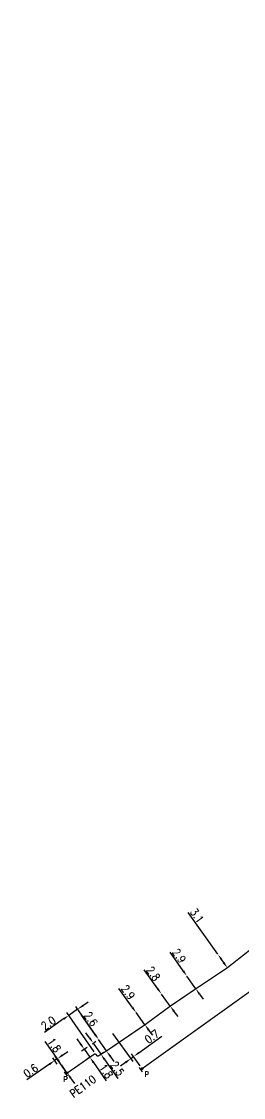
# Model space of a CAD drawing. Header units: millimetres. Extents: x 149999 to 151007, y 125999 to 127005.
# Drawn here: x 150314.3 to 150356, y 126070.9 to 126272.5 of the extents above; entities that cross this region are included whole.
import ezdxf
from ezdxf.enums import TextEntityAlignment as Align

# ---------------------------------------------------------------- set-up
doc = ezdxf.new("R2010")
doc.units = ezdxf.units.MM
doc.header["$PDMODE"] = 34
doc.linetypes.add('L_100_PE', pattern=[14, 10, -1.5, 1, -1.5])
doc.layers.get('0').update_dxf_attribs({"linetype": 'CONTINUOUS'})
doc.layers.get('DEFPOINTS').update_dxf_attribs({"linetype": 'CONTINUOUS'})
for name, color, linetype in [('L_140', 3, 'CONTINUOUS'), ('L_300', 7, 'CONTINUOUS'), ('L_340', 7, 'CONTINUOUS')]:
    doc.layers.add(name, color=color, linetype=linetype)
doc.styles.add('G_ROMANS', font='ROMANS.SHX', dxfattribs={"width": 0.75})
doc.styles.get("Standard").update_dxf_attribs({"font": 'romans.shx', "width": 0.85})
doc.dimstyles.get("Standard").update_dxf_attribs({"dimtxt": 1.5, "dimasz": 1.2, "dimexe": 0.625, "dimexo": 0.625, "dimgap": 0.25, "dimtad": 1, "dimdec": 1, "dimzin": 0, "dimdsep": 46, "dimtxsty": 'Standard', "dimcen": -0.5, "dimadec": 0, "dimazin": 0, "dimtfac": 1, "dimtdec": 1, "dimtmove": 0, "dimatfit": 3, "dimfxl": 0, "dimtolj": 1, "dimtzin": 0, "dimarcsym": 0})

# ---------------------------------------------------------------- blocks, each defined once
blk = doc.blocks.new('L_340_07')
at = {"color": 0, "linetype": 'Continuous', "const_width": 0.25, "flags": 128}
blk.add_lwpolyline([(0, 0), (0.35, 0)], dxfattribs=at)
at = {"color": 0, "linetype": 'Continuous', "flags": 128}
blk.add_lwpolyline([(0.35, -0.5), (0.35, 0.5)], dxfattribs=at)
at = {"color": 0, "linetype": 'Continuous', "width": 0.75, "flags": 3}
for tag, p in [('DEF_LEG', (0.72, -3.47)), ('DEF_COUP', (0.72, -5.97)), ('DEF_TYPE', (0.72, -8.47))]:
    blk.add_attdef(tag, text='', height=1.2, dxfattribs=at).set_placement(p, align=Align.MIDDLE)
blk = doc.blocks.new('*D421')
at = {"layer": 'DEFPOINTS', "color": 0, "linetype": 'Continuous', "transparency": 16777216}
for p in [(150331.03, 126083.36), (150334.8, 126078.16), (150336.97, 126076.3)]:
    blk.add_point(p, dxfattribs=at)
at = {"layer": 'L_300', "color": 0, "linetype": 'Continuous', "lineweight": -2, "transparency": 16777216}
for p, q in [((150331.4, 126082.86), (150335.17, 126077.65)), ((150336.31, 126079.25), (150340.66, 126082.4)), ((150336.6, 126076.81), (150334.97, 126079.06)), ((150333.83, 126077.46), (150332.86, 126076.75)), ((150334.8, 126078.16), (150335.34, 126078.55))]:
    blk.add_line(p, q, dxfattribs=at)
at = {"layer": 'L_300', "color": 0, "linetype": 'Continuous', "transparency": 16777216}
for points in [[(150336.2, 126079.42), (150336.43, 126079.09), (150335.34, 126078.55)], [(150333.71, 126077.62), (150333.95, 126077.29), (150334.8, 126078.16)]]:
    blk.add_solid(points, dxfattribs=at)
at = {"layer": 'L_300', "color": 0, "linetype": 'Continuous', "transparency": 16777216, "insert": (150338.79, 126082.28), "char_height": 1.5, "attachment_point": 5, "rotation": 35.8831}
blk.add_mtext('\\A1;0.7', dxfattribs=at)
blk = doc.blocks.new('*D447')
at = {"layer": 'DEFPOINTS', "color": 0, "linetype": 'Continuous', "transparency": 16777216}
for p in [(150320.53, 126077.8), (150321.36, 126076.59), (150322.88, 126075.46)]:
    blk.add_point(p, dxfattribs=at)
at = {"layer": 'L_300', "color": 0, "linetype": 'Continuous', "lineweight": -2, "transparency": 16777216}
for p, q in [((150322.53, 126075.97), (150320.66, 126078.65)), ((150322, 126078.83), (150322.99, 126079.51)), ((150319.54, 126077.11), (150315.31, 126074.17)), ((150321.01, 126077.11), (150320.17, 126078.31)), ((150321.02, 126078.14), (150320.53, 126077.8))]:
    blk.add_line(p, q, dxfattribs=at)
at = {"layer": 'L_300', "color": 0, "linetype": 'Continuous', "transparency": 16777216}
for points in [[(150321.89, 126078.99), (150322.12, 126078.66), (150321.02, 126078.14)], [(150319.43, 126077.28), (150319.65, 126076.95), (150320.53, 126077.8)]]:
    blk.add_solid(points, dxfattribs=at)
at = {"layer": 'L_300', "color": 0, "linetype": 'Continuous', "transparency": 16777216, "insert": (150316.04, 126075.9), "char_height": 1.5, "attachment_point": 5, "rotation": 34.792}
blk.add_mtext('\\A1;0.6', dxfattribs=at)
blk = doc.blocks.new('*D448')
at = {"layer": 'DEFPOINTS', "color": 0, "linetype": 'Continuous', "transparency": 16777216}
for p in [(150321.86, 126076.94), (150321.86, 126076.94), (150322.88, 126075.46)]:
    blk.add_point(p, dxfattribs=at)
at = {"layer": 'L_300', "color": 0, "linetype": 'Continuous', "lineweight": -2, "transparency": 16777216}
for p, q in [((150321.17, 126077.92), (150318.78, 126081.36)), ((150322.88, 126075.46), (150321.86, 126076.94)), ((150322.37, 126075.1), (150322.37, 126075.1)), ((150323.57, 126074.47), (150324.25, 126073.49))]:
    blk.add_line(p, q, dxfattribs=at)
at = {"layer": 'L_300', "color": 0, "linetype": 'Continuous', "transparency": 16777216}
for points in [[(150321.34, 126078.03), (150321.01, 126077.81), (150321.86, 126076.94)], [(150323.73, 126074.59), (150323.4, 126074.36), (150322.88, 126075.46)]]:
    blk.add_solid(points, dxfattribs=at)
at = {"layer": 'L_300', "color": 0, "linetype": 'Continuous', "transparency": 16777216, "insert": (150320.45, 126080.7), "char_height": 1.5, "attachment_point": 5, "rotation": 304.792}
blk.add_mtext('\\A1;1.8', dxfattribs=at)
blk = doc.blocks.new('*D449')
at = {"layer": 'DEFPOINTS', "color": 0, "linetype": 'Continuous', "transparency": 16777216}
for p in [(150324.85, 126087.41), (150328.78, 126081.75), (150328.31, 126078.92)]:
    blk.add_point(p, dxfattribs=at)
at = {"layer": 'L_140', "color": 0, "linetype": 'Continuous', "lineweight": -2, "transparency": 16777216}
for p, q in [((150325.83, 126088.1), (150326.82, 126088.78)), ((150327.95, 126079.44), (150322.85, 126086.79)), ((150324.85, 126087.41), (150323.2, 126086.27)), ((150328.43, 126082.26), (150324.49, 126087.93)), ((150322.22, 126085.59), (150318.63, 126083.09))]:
    blk.add_line(p, q, dxfattribs=at)
at = {"layer": 'L_140', "color": 0, "linetype": 'Continuous', "transparency": 16777216}
for points in [[(150325.72, 126088.26), (150325.95, 126087.93), (150324.85, 126087.41)], [(150322.1, 126085.75), (150322.33, 126085.42), (150323.2, 126086.27)]]:
    blk.add_solid(points, dxfattribs=at)
at = {"layer": 'L_140', "color": 0, "linetype": 'Continuous', "transparency": 16777216, "insert": (150319.36, 126084.82), "char_height": 1.5, "attachment_point": 5, "rotation": 34.792}
blk.add_mtext('\\A1;2.0', dxfattribs=at)
blk = doc.blocks.new('*D450')
at = {"layer": 'DEFPOINTS', "color": 0, "linetype": 'Continuous', "transparency": 16777216}
for p in [(150326.11, 126079.89), (150327.14, 126080.61), (150327.96, 126078.99)]:
    blk.add_point(p, dxfattribs=at)
at = {"layer": 'L_140', "color": 0, "linetype": 'Continuous', "lineweight": -2, "transparency": 16777216}
for p, q in [((150325.43, 126080.88), (150324.74, 126081.86)), ((150326.63, 126080.25), (150325.6, 126079.54)), ((150326.11, 126079.89), (150327.14, 126078.41)), ((150327.45, 126078.63), (150326.63, 126078.06)), ((150327.82, 126077.43), (150330.21, 126073.99))]:
    blk.add_line(p, q, dxfattribs=at)
at = {"layer": 'L_140', "color": 0, "linetype": 'Continuous', "transparency": 16777216}
for points in [[(150325.59, 126080.99), (150325.26, 126080.76), (150326.11, 126079.89)], [(150327.99, 126077.54), (150327.66, 126077.31), (150327.14, 126078.41)]]:
    blk.add_solid(points, dxfattribs=at)
at = {"layer": 'L_140', "color": 0, "linetype": 'Continuous', "transparency": 16777216, "insert": (150330.18, 126075.79), "char_height": 1.5, "attachment_point": 5, "rotation": 304.792}
blk.add_mtext('\\A1;1.8', dxfattribs=at)
blk = doc.blocks.new('*D451')
at = {"layer": 'DEFPOINTS', "color": 0, "linetype": 'Continuous', "transparency": 16777216}
for p in [(150328.78, 126081.75), (150328.78, 126081.75), (150330.27, 126079.61)]:
    blk.add_point(p, dxfattribs=at)
at = {"layer": 'L_140', "color": 0, "linetype": 'Continuous', "lineweight": -2, "transparency": 16777216}
for p, q in [((150328.1, 126082.73), (150325.6, 126086.32)), ((150330.27, 126079.61), (150328.78, 126081.75)), ((150329.3, 126082.1), (150329.3, 126082.1)), ((150330.78, 126079.97), (150330.78, 126079.97)), ((150330.95, 126078.63), (150331.64, 126077.64))]:
    blk.add_line(p, q, dxfattribs=at)
at = {"layer": 'L_140', "color": 0, "linetype": 'Continuous', "transparency": 16777216}
for points in [[(150328.26, 126082.85), (150327.93, 126082.62), (150328.78, 126081.75)], [(150331.12, 126078.74), (150330.79, 126078.51), (150330.27, 126079.61)]]:
    blk.add_solid(points, dxfattribs=at)
at = {"layer": 'L_140', "color": 0, "linetype": 'Continuous', "transparency": 16777216, "insert": (150327.33, 126085.59), "char_height": 1.5, "attachment_point": 5, "rotation": 304.792}
blk.add_mtext('\\A1;2.6', dxfattribs=at)
blk = doc.blocks.new('*D452')
at = {"layer": 'DEFPOINTS', "color": 0, "linetype": 'Continuous', "transparency": 16777216}
for p in [(150327.78, 126081.05), (150327.14, 126080.61), (150328.76, 126078.69)]:
    blk.add_point(p, dxfattribs=at)
at = {"layer": 'L_140', "color": 0, "linetype": 'Continuous', "lineweight": -2, "transparency": 16777216}
for p, q in [((150327.09, 126082.04), (150326.41, 126083.02)), ((150327.65, 126080.96), (150328.29, 126081.41)), ((150327.78, 126081.05), (150329.21, 126079)), ((150329.28, 126079.04), (150329.72, 126079.35)), ((150329.89, 126078.01), (150332.39, 126074.42))]:
    blk.add_line(p, q, dxfattribs=at)
at = {"layer": 'L_140', "color": 0, "linetype": 'Continuous', "transparency": 16777216}
for points in [[(150327.26, 126082.15), (150326.93, 126081.92), (150327.78, 126081.05)], [(150330.06, 126078.12), (150329.73, 126077.9), (150329.21, 126079)]]:
    blk.add_solid(points, dxfattribs=at)
at = {"layer": 'L_140', "color": 0, "linetype": 'Continuous', "transparency": 16777216, "insert": (150332.3, 126076.29), "char_height": 1.5, "attachment_point": 5, "rotation": 304.792}
blk.add_mtext('\\A1;2.5', dxfattribs=at)
blk = doc.blocks.new('*D611')
at = {"layer": 'DEFPOINTS', "color": 0, "linetype": 'Continuous', "transparency": 16777216}
for p in [(150340.57, 126090.26), (150340.57, 126090.26), (150342.21, 126087.99)]:
    blk.add_point(p, dxfattribs=at)
at = {"layer": 'L_140', "color": 0, "linetype": 'Continuous', "lineweight": -2, "transparency": 16777216}
for p, q in [((150339.86, 126091.23), (150337.3, 126094.77)), ((150342.21, 126087.99), (150340.57, 126090.26)), ((150341.07, 126090.63), (150341.07, 126090.63)), ((150342.72, 126088.36), (150342.72, 126088.36)), ((150342.91, 126087.02), (150343.62, 126086.05))]:
    blk.add_line(p, q, dxfattribs=at)
at = {"layer": 'L_140', "color": 0, "linetype": 'Continuous', "transparency": 16777216}
for points in [[(150340.03, 126091.35), (150339.7, 126091.12), (150340.57, 126090.26)], [(150343.07, 126087.14), (150342.75, 126086.9), (150342.21, 126087.99)]]:
    blk.add_solid(points, dxfattribs=at)
at = {"layer": 'L_140', "color": 0, "linetype": 'Continuous', "transparency": 16777216, "insert": (150339.04, 126094.08), "char_height": 1.5, "attachment_point": 5, "rotation": 305.8831}
blk.add_mtext('\\A1;2.8', dxfattribs=at)
blk = doc.blocks.new('*D613')
at = {"layer": 'DEFPOINTS', "color": 0, "linetype": 'Continuous', "transparency": 16777216}
for p in [(150335.8, 126086.81), (150335.8, 126086.81), (150337.46, 126084.5)]:
    blk.add_point(p, dxfattribs=at)
at = {"layer": 'L_140', "color": 0, "linetype": 'Continuous', "lineweight": -2, "transparency": 16777216}
for p, q in [((150335.1, 126087.79), (150332.59, 126091.29)), ((150337.46, 126084.5), (150335.8, 126086.81)), ((150338.16, 126083.52), (150338.86, 126082.55))]:
    blk.add_line(p, q, dxfattribs=at)
at = {"layer": 'L_140', "color": 0, "linetype": 'Continuous', "transparency": 16777216}
for points in [[(150335.26, 126087.9), (150334.94, 126087.67), (150335.8, 126086.81)], [(150338.33, 126083.64), (150338, 126083.41), (150337.46, 126084.5)]]:
    blk.add_solid(points, dxfattribs=at)
at = {"layer": 'L_140', "color": 0, "linetype": 'Continuous', "transparency": 16777216, "insert": (150334.31, 126090.61), "char_height": 1.5, "attachment_point": 5, "rotation": 305.6895}
blk.add_mtext('\\A1;2.9', dxfattribs=at)
blk = doc.blocks.new('*D615')
at = {"layer": 'DEFPOINTS', "color": 0, "linetype": 'Continuous', "transparency": 16777216}
for p in [(150345.35, 126093.62), (150345.35, 126093.62), (150347.02, 126091.25)]:
    blk.add_point(p, dxfattribs=at)
at = {"layer": 'L_140', "color": 0, "linetype": 'Continuous', "lineweight": -2, "transparency": 16777216}
for p, q in [((150344.66, 126094.6), (150342.18, 126098.13)), ((150347.02, 126091.25), (150345.35, 126093.62)), ((150347.71, 126090.27), (150348.4, 126089.29))]:
    blk.add_line(p, q, dxfattribs=at)
at = {"layer": 'L_140', "color": 0, "linetype": 'Continuous', "transparency": 16777216}
for points in [[(150344.82, 126094.72), (150344.49, 126094.49), (150345.35, 126093.62)], [(150347.87, 126090.38), (150347.54, 126090.15), (150347.02, 126091.25)]]:
    blk.add_solid(points, dxfattribs=at)
at = {"layer": 'L_140', "color": 0, "linetype": 'Continuous', "transparency": 16777216, "insert": (150343.89, 126097.43), "char_height": 1.5, "attachment_point": 5, "rotation": 305.1086}
blk.add_mtext('\\A1;2.9', dxfattribs=at)
blk = doc.blocks.new('*D642')
at = {"layer": 'DEFPOINTS', "color": 0, "linetype": 'Continuous', "transparency": 16777216}
for p in [(150351.14, 126097.72), (150351.14, 126097.72), (150352.93, 126095.19)]:
    blk.add_point(p, dxfattribs=at)
at = {"layer": 'L_140', "color": 0, "linetype": 'Continuous', "lineweight": -2, "transparency": 16777216}
for p, q in [((150351.14, 126097.72), (150345.61, 126105.53)), ((150350.63, 126097.36), (150350.63, 126097.36)), ((150352.24, 126096.17), (150351.83, 126096.74)), ((150352.42, 126094.83), (150352.42, 126094.83))]:
    blk.add_line(p, q, dxfattribs=at)
at = {"layer": 'L_140', "color": 0, "linetype": 'Continuous', "transparency": 16777216}
for points in [[(150352, 126096.86), (150351.67, 126096.63), (150351.14, 126097.72)], [(150352.4, 126096.29), (150352.08, 126096.05), (150352.93, 126095.19)]]:
    blk.add_solid(points, dxfattribs=at)
at = {"layer": 'L_140', "color": 0, "linetype": 'Continuous', "transparency": 16777216, "insert": (150347.24, 126104.96), "char_height": 1.5, "attachment_point": 5, "rotation": 305.2891}
blk.add_mtext('\\A1;3.1', dxfattribs=at)
blk = doc.blocks.new('L_300_12')
at = {"color": 0, "linetype": 'Continuous', "const_width": 0.248, "flags": 128}
blk.add_lwpolyline([(-0.13, 0, 1), (0.13, 0, 1)], format="xyb", close=True, dxfattribs=at)
at = {"linetype": 'Continuous', "style": 'G_ROMANS', "width": 0.75}
blk.add_attdef('P', text='', height=1, dxfattribs=at).set_placement((0, 1.33), align=Align.MIDDLE_CENTER)
at = {"color": 0, "linetype": 'Continuous', "width": 0.75, "flags": 3}
for tag, p in [('DEF_LEG', (0, -5)), ('DEF_COUP', (0, -7.5)), ('DEF_TYPE', (0, -10))]:
    blk.add_attdef(tag, text='', height=1.2, dxfattribs=at).set_placement(p, align=Align.MIDDLE)

msp = doc.modelspace()

# ---------------------------------------------------------------- linework, layer by layer
at = {"layer": 'L_140', "linetype": 'L_100_PE', "flags": 128}
msp.add_lwpolyline([(150322.88, 126075.46, 0.25, 0.25, 0), (150327.96, 126078.99, 0.25, 0.25, -0.414214), (150328.31, 126078.92, 0.25, 0.25, 0), (150328.43, 126078.75, 0.25, 0.25, 0.429178), (150328.76, 126078.69, 0.25, 0.25, 0), (150330.27, 126079.61, 0.25, 0.25, 0), (150330.27, 126079.61, 0.25, 0.25, 0), (150337.46, 126084.5, 0.25, 0.25, 0), (150337.46, 126084.5, 0.25, 0.25, 0), (150342.21, 126087.99, 0.25, 0.25, 0), (150347.02, 126091.25, 0.25, 0.25, 0), (150352.93, 126095.19, 0.25, 0.25, 0), (150361.84, 126102.19, 0.25, 0.25, 0), (150372.48, 126109.64, 0.25, 0.25, 0), (150384.17, 126119.91, 0.25, 0.25, 0), (150389.03, 126126.43, 0.25, 0.25, 0), (150396.26, 126135.63, 0.25, 0.25, 0), (150401.41, 126142.31, 0.25, 0.25, 0), (150404.59, 126146.33, 0.25, 0.25, 0), (150407.47, 126150.5, 0.25, 0.25, 0), (150410.6, 126154.68, 0.25, 0.25, 0), (150411.7, 126156.16, 0.25, 0.25, 0), (150418.26, 126164.57, 0.25, 0.25, 0), (150437.01, 126187.55, 0.25, 0.25, 0), (150437.91, 126188.72, 0.25, 0.25, 0), (150439.29, 126190.52, 0.25, 0.25, 0), (150442.4, 126194.59, 0.25, 0.25, 0), (150444.05, 126199.13, 0.25, 0.25, 0), (150443.99, 126199.76, 0.25, 0.25, 0), (150443.09, 126202.08, 0.25, 0.25, 0), (150439.6, 126209.8, 0.25, 0.25, 0), (150437.24, 126217.12, 0.25, 0.25, 0), (150437.24, 126217.12, 0.25, 0.25, 0), (150436, 126221.04, 0.25, 0.25, 0), (150436.29, 126222.92, 0.25, 0.25, 0), (150433.98, 126229.25, 0.25, 0.25, 0), (150431.83, 126234.82, 0.25, 0.25, 0), (150430.96, 126237.22, 0.25, 0.25, -0.24122), (150429.82, 126238.18, 0.25, 0.25, -0.025106), (150426.86, 126246.35, 0.25, 0.25, 0.033682), (150424.8, 126251.75, 0.25, 0.25, 0.088131), (150419.88, 126258.81, 0.25, 0.25, 0.065965), (150412.66, 126264.37, 0.25, 0.25, 0), (150398.35, 126272.35, 0, 0, 0)], format="xyseb", dxfattribs=at)
at = {"layer": 'L_140', "linetype": 'L_100_PE', "const_width": 0.25, "flags": 128}
msp.add_lwpolyline([(150359.64, 126092.51), (150336.97, 126076.3)], dxfattribs=at)

# ---------------------------------------------------------------- block references
at = {"layer": 'L_300'}
ref = msp.add_blockref('L_300_12', (150336.97, 126076.3), dxfattribs=dict(at, rotation=35.56334886079846))
ref.add_attrib('P', 'P', dxfattribs={"layer": '0', "linetype": 'Continuous', "height": 1, "style": 'G_ROMANS', "width": 0.75}).set_placement((150337.82, 126075.23), align=Align.MIDDLE_CENTER)
ref = msp.add_blockref('L_300_12', (150322.88, 126075.46), dxfattribs=dict(at, rotation=34.79201035612143))
ref.add_attrib('P', 'P', dxfattribs={"layer": '0', "linetype": 'Continuous', "height": 1, "style": 'G_ROMANS', "width": 0.75}).set_placement((150322.58, 126074.29), align=Align.MIDDLE_CENTER)
at = {"layer": 'L_340'}
for p, rotation in [((150336.97, 126076.3), 215.5633488601961), ((150322.88, 126075.46), 214.7920103559966)]:
    msp.add_blockref('L_340_07', p, dxfattribs=dict(at, rotation=rotation))

# ---------------------------------------------------------------- texts
at = {"layer": 'L_140', "linetype": 'Continuous', "width": 0.85}
msp.add_text('PE110', height=1.5, rotation=36.1494, dxfattribs=at).set_placement((150324.06, 126070.76))

# ---------------------------------------------------------------- dimensions: what is measured, and where the dimension line sits
at = {"layer": 'L_140', "linetype": 'Continuous'}
for base, p1, p2, angle, picture, middle in [((150351.14, 126097.72), (150352.93, 126095.19), (150351.14, 126097.72), 305.2891, '*D642', (150346.42, 126104.39)), ((150345.35, 126093.62), (150347.02, 126091.25), (150345.35, 126093.62), 305.1086, '*D615', (150343.07, 126096.86)), ((150340.57, 126090.26), (150342.21, 126087.99), (150340.57, 126090.26), 305.8831, '*D611', (150338.23, 126093.49)), ((150335.8011, 126086.8124), (150337.463767, 126084.497656), (150335.8011, 126086.8124), 305.68946, '*D613', (150333.493577, 126090.024905)), ((150324.85, 126087.41), (150328.31, 126078.92), (150328.78, 126081.75), 214.792, '*D449', (150319.93, 126084)), ((150328.78, 126081.75), (150330.27, 126079.61), (150328.78, 126081.75), 304.792, '*D451', (150326.51, 126085.02)), ((150327.78, 126081.05), (150328.76, 126078.69), (150327.14, 126080.61), 304.792, '*D452', (150331.48, 126075.72)), ((150326.11, 126079.89), (150327.96, 126078.99), (150327.14, 126080.61), 304.792, '*D450', (150329.36, 126075.22))]:
    dim = msp.add_linear_dim(base=base, p1=p1, p2=p2, angle=angle, dimstyle='Standard', dxfattribs=at)
    dim.commit()
    dim.dimension.update_dxf_attribs({"geometry": picture, "text_midpoint": middle, "dimtype": 160})
at = {"layer": 'L_300', "linetype": 'Continuous'}
for base, p1, p2, angle, picture, middle in [((150334.8, 126078.16), (150336.97, 126076.3), (150331.03, 126083.36), 35.8831, '*D421', (150339.37, 126081.47)), ((150321.86, 126076.94), (150322.88, 126075.46), (150321.86, 126076.94), 304.792, '*D448', (150319.63, 126080.13)), ((150320.53, 126077.8), (150322.88, 126075.46), (150321.36, 126076.59), 34.792, '*D447', (150316.61, 126075.08))]:
    dim = msp.add_linear_dim(base=base, p1=p1, p2=p2, angle=angle, dimstyle='Standard', dxfattribs=at)
    dim.commit()
    dim.dimension.update_dxf_attribs({"geometry": picture, "text_midpoint": middle, "dimtype": 160})

doc.saveas('drawing.dxf')
